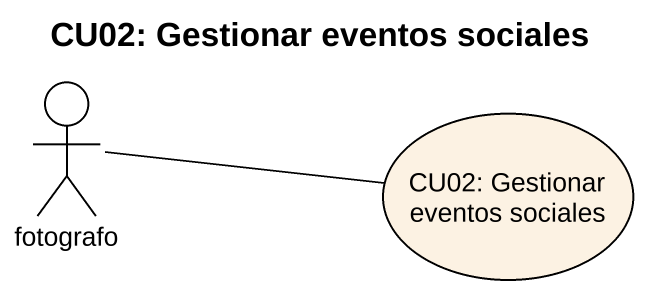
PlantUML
@startuml
title CU02: Gestionar eventos sociales
actor fotografo
usecase "CU02: Gestionar eventos sociales" as CU02_Gestionar_eventos
fotografo -right- CU02_Gestionar_eventos
@enduml
